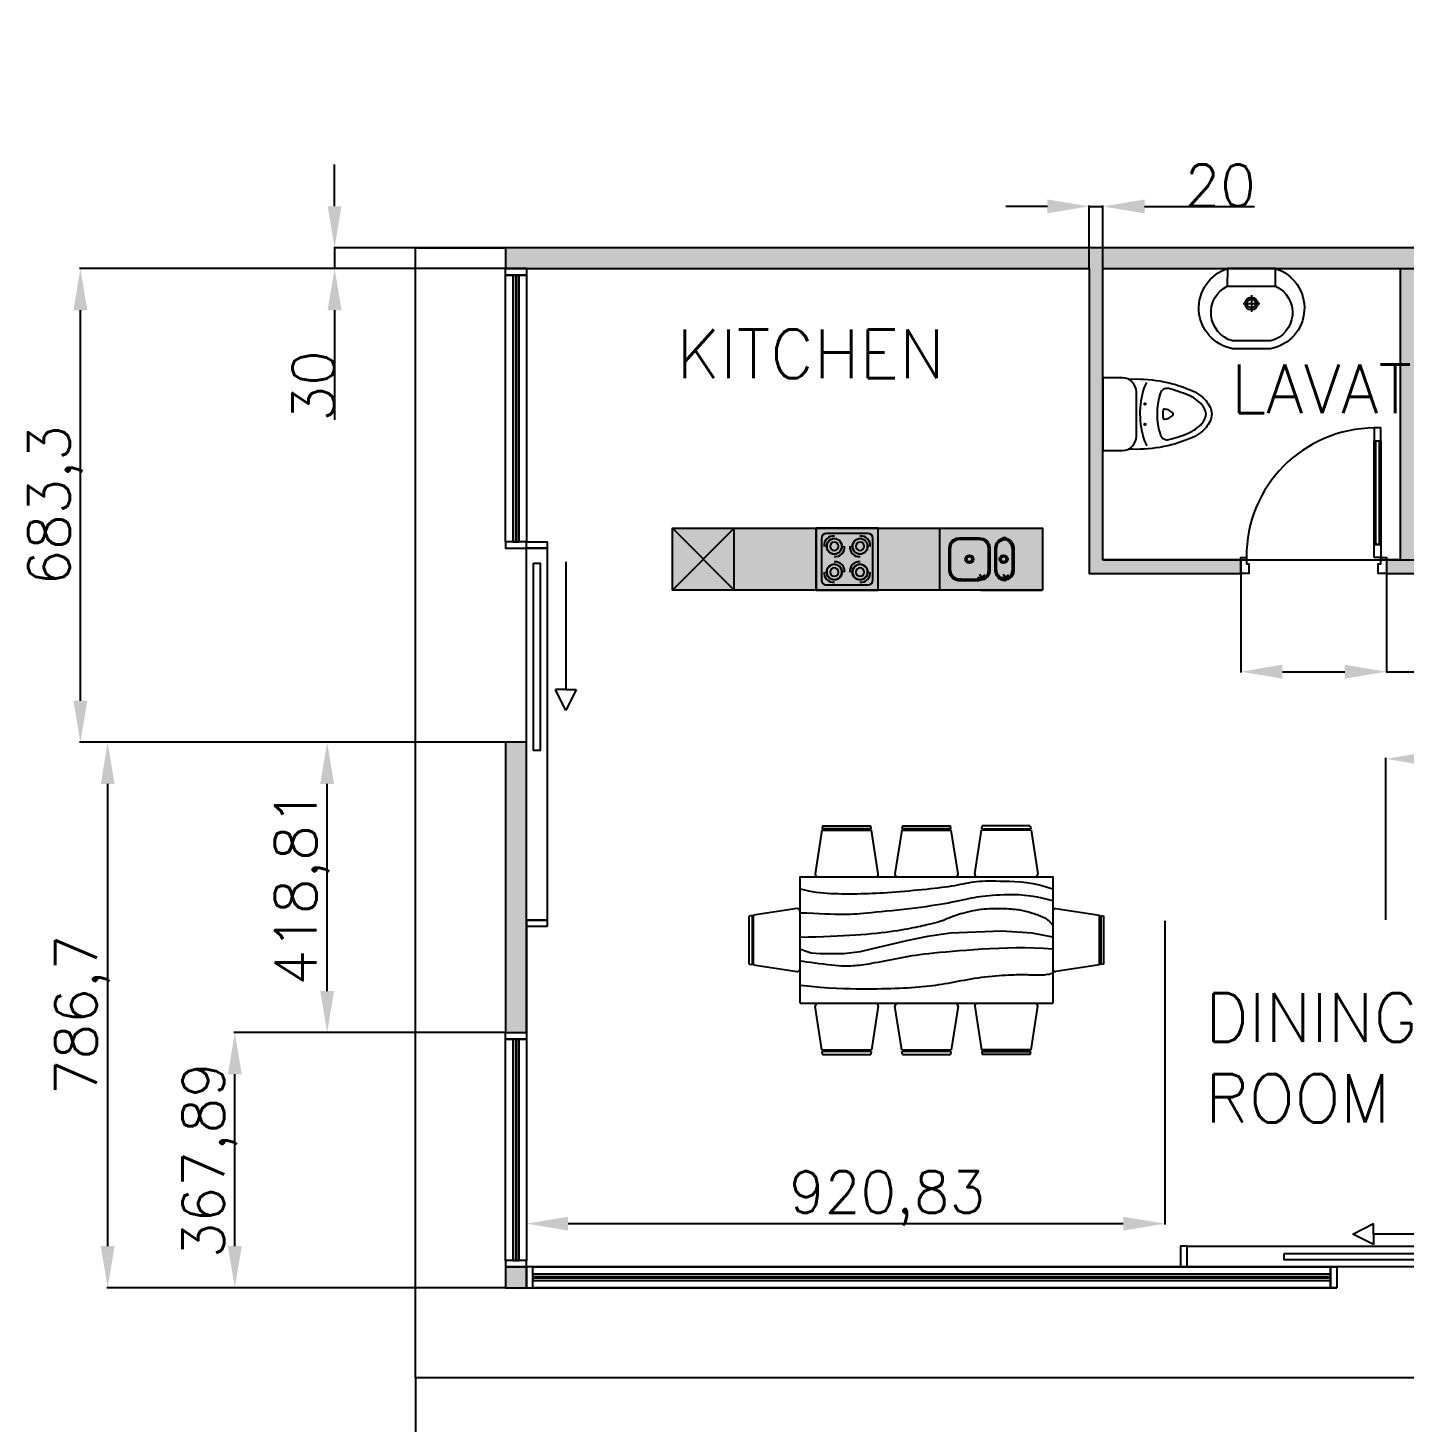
# Model space of a CAD drawing. Header units: millimetres. Extents: x -1478 to 4052, y -443 to 5945.
# Drawn here: x -684 to 1301, y 1854 to 3865 of the extents above; entities that cross this region are included whole.
import ezdxf

# ---------------------------------------------------------------- set-up
doc = ezdxf.new("R2010")
doc.units = ezdxf.units.MM
for name, color, linetype in [('Dim', 7, 'Continuous'), ('Doors', 5, 'Continuous'), ('Furniture', 7, 'Continuous'), ('TEXT', 6, 'Continuous'), ('Wall', 4, 'Continuous'), ('Window', 3, 'Continuous')]:
    doc.layers.add(name, color=color, linetype=linetype)
doc.layers.add('hatch', color=7, linetype='Continuous', true_color=0x2b2b2b)
doc.styles.add('ATTR', font='romans.shx', dxfattribs={"width": 0.8, "height": 0.400023})
doc.styles.add('Roman', font='romans')
doc.styles.get("Standard").update_dxf_attribs({"font": 'simplex.shx'})
doc.dimstyles.new('ISO-25', dxfattribs={"dimtxt": 60, "dimasz": 60, "dimexe": 1.25, "dimexo": 0.625, "dimtad": 1, "dimtxsty": 'Standard', "dimcen": 2.5, "dimadec": 0, "dimazin": 0, "dimtfac": 1, "dimtmove": 0, "dimatfit": 3, "dimfxl": 1, "dimarcsym": 0})

# ---------------------------------------------------------------- blocks, each defined once
blk = doc.blocks.new('Kitchen furn 9')
at = {"linetype": 'ByBlock'}
blk.add_hatch(color=254, dxfattribs=at).paths.add_polyline_path([(600, 3600), (600, 3000), (600, 0), (0, 0), (0, 3600)])
at = {"color": 0, "linetype": 'ByBlock'}
for p, q in [((600, 3000), (600, 3600)), ((505, 3245), (499, 3206)), ((500, 3204), (506, 3244)), ((505, 3220), (505, 3213)), ((506, 3222), (506, 3214)), ((506, 2774), (506, 2983)), ((505, 2772), (505, 2982)), ((505, 2797), (499, 2758)), ((500, 2757), (506, 2796)), ((600, 2600), (0, 2600)), ((600, 2000), (0, 2000)), ((600, 1400), (0, 1400)), ((600, 600), (0, 600)), ((600, 600), (0, 0)), ((0, 600), (600, 0))]:
    blk.add_line(p, q, dxfattribs=at)
at = {"color": 0}
for p, q in [((94, 3214), (102, 3259)), ((103, 3258), (95, 3213)), ((98, 3211), (106, 3256)), ((102, 3259), (123, 3292)), ((124, 3291), (103, 3258)), ((106, 3256), (103, 3258)), ((106, 3256), (126, 3288)), ((113, 3249), (106, 3256)), ((113, 3249), (133, 3280)), ((123, 3292), (151, 3312)), ((152, 3310), (124, 3291)), ((126, 3288), (124, 3291)), ((126, 3288), (154, 3307)), ((133, 3280), (126, 3288)), ((133, 3280), (160, 3299)), ((151, 3312), (188, 3319)), ((189, 3317), (152, 3310)), ((154, 3307), (152, 3310)), ((154, 3307), (191, 3315)), ((160, 3299), (154, 3307)), ((196, 3306), (160, 3299)), ((188, 3319), (412, 3319)), ((411, 3317), (189, 3317)), ((191, 3315), (409, 3315)), ((404, 3306), (196, 3306)), ((429, 3302), (404, 3306)), ((409, 3315), (435, 3311)), ((437, 3314), (411, 3317)), ((412, 3319), (438, 3316)), ((435, 3311), (429, 3302)), ((429, 3302), (462, 3285)), ((469, 3293), (435, 3311)), ((471, 3295), (437, 3314)), ((438, 3316), (473, 3297)), ((474, 3241), (452, 3272)), ((462, 3285), (469, 3293)), ((462, 3285), (485, 3252)), ((469, 3293), (471, 3295)), ((493, 3259), (469, 3293)), ((495, 3261), (471, 3295)), ((473, 3297), (497, 3263)), ((485, 3252), (493, 3259)), ((493, 3259), (495, 3261)), ((502, 3211), (493, 3259)), ((505, 3213), (495, 3261)), ((497, 3263), (506, 3214)), ((94, 3244), (94, 3214)), ((98, 3209), (94, 3244)), ((95, 3213), (95, 3245)), ((95, 3245), (99, 3211)), ((102, 3213), (98, 3247)), ((98, 3247), (98, 3211)), ((113, 3177), (98, 3209)), ((99, 3211), (114, 3178)), ((117, 3181), (102, 3213)), ((106, 3252), (106, 3205)), ((110, 3219), (106, 3252)), ((106, 3205), (113, 3249)), ((124, 3189), (110, 3219)), ((141, 3151), (113, 3177)), ((114, 3178), (142, 3152)), ((117, 3181), (124, 3189)), ((145, 3155), (117, 3181)), ((124, 3189), (151, 3163)), ((188, 3138), (141, 3151)), ((142, 3152), (145, 3155)), ((142, 3152), (189, 3140)), ((151, 3163), (145, 3155)), ((145, 3155), (191, 3143)), ((196, 3152), (151, 3163)), ((412, 3138), (188, 3138)), ((189, 3140), (411, 3140)), ((191, 3143), (409, 3143)), ((404, 3152), (196, 3152)), ((445, 3161), (404, 3152)), ((409, 3143), (451, 3152)), ((411, 3140), (453, 3150)), ((454, 3148), (412, 3138)), ((472, 3183), (445, 3161)), ((451, 3152), (445, 3161)), ((447, 3217), (474, 3241)), ((451, 3152), (479, 3175)), ((453, 3150), (451, 3152)), ((453, 3150), (482, 3173)), ((483, 3171), (454, 3148)), ((472, 3183), (489, 3215)), ((479, 3175), (472, 3183)), ((485, 3252), (474, 3241)), ((474, 3241), (482, 3197)), ((479, 3175), (497, 3208)), ((482, 3173), (479, 3175)), ((499, 3206), (482, 3173)), ((483, 3171), (500, 3204)), ((494, 3205), (485, 3252)), ((489, 3215), (494, 3252)), ((494, 3252), (494, 3235)), ((494, 3252), (494, 3205)), ((497, 3208), (502, 3247)), ((502, 3247), (502, 3235)), ((502, 3217), (502, 3211)), ((94, 2983), (102, 3029)), ((94, 2796), (94, 2983)), ((103, 3027), (95, 2982)), ((98, 2980), (106, 3025)), ((102, 3029), (123, 3062)), ((124, 3060), (103, 3027)), ((106, 3025), (103, 3027)), ((106, 3025), (126, 3057)), ((113, 3018), (106, 3025)), ((106, 2975), (113, 3018)), ((113, 3018), (133, 3049)), ((123, 3062), (151, 3081)), ((152, 3079), (124, 3060)), ((126, 3057), (124, 3060)), ((126, 3057), (154, 3077)), ((133, 3049), (126, 3057)), ((133, 3049), (160, 3068)), ((151, 3081), (188, 3088)), ((189, 3087), (152, 3079)), ((154, 3077), (152, 3079)), ((154, 3077), (191, 3084)), ((160, 3068), (154, 3077)), ((196, 3075), (160, 3068)), ((188, 3088), (412, 3088)), ((411, 3087), (189, 3087)), ((191, 3084), (409, 3084)), ((404, 3075), (196, 3075)), ((429, 3072), (404, 3075)), ((409, 3084), (435, 3080)), ((437, 3083), (411, 3087)), ((412, 3088), (438, 3085)), ((435, 3080), (429, 3072)), ((429, 3072), (462, 3054)), ((469, 3062), (435, 3080)), ((471, 3065), (437, 3083)), ((438, 3085), (473, 3066)), ((447, 2986), (474, 3010)), ((474, 3010), (452, 3041)), ((462, 3054), (469, 3062)), ((462, 3054), (485, 3021)), ((469, 3062), (471, 3065)), ((493, 3028), (469, 3062)), ((495, 3031), (471, 3065)), ((473, 3066), (497, 3032)), ((485, 3021), (474, 3010)), ((474, 3010), (482, 2966)), ((485, 3021), (493, 3028)), ((494, 2975), (485, 3021)), ((493, 3028), (495, 3031)), ((502, 2980), (493, 3028)), ((505, 2982), (495, 3031)), ((497, 3032), (506, 2983)), ((95, 2982), (95, 2797)), ((98, 2799), (98, 2980)), ((106, 2804), (106, 2975)), ((494, 2804), (494, 2975)), ((502, 2769), (502, 2980)), ((98, 2762), (94, 2796)), ((95, 2797), (99, 2763)), ((102, 2765), (98, 2799)), ((113, 2729), (98, 2762)), ((99, 2763), (114, 2731)), ((117, 2733), (102, 2765)), ((110, 2771), (106, 2804)), ((124, 2741), (110, 2771)), ((141, 2703), (113, 2729)), ((114, 2731), (142, 2704)), ((117, 2733), (124, 2741)), ((145, 2707), (117, 2733)), ((124, 2741), (151, 2716)), ((151, 2716), (145, 2707)), ((196, 2704), (151, 2716)), ((445, 2713), (404, 2704)), ((472, 2735), (445, 2713)), ((451, 2705), (445, 2713)), ((451, 2705), (479, 2728)), ((453, 2702), (482, 2725)), ((483, 2724), (454, 2700)), ((472, 2735), (489, 2767)), ((479, 2728), (472, 2735)), ((479, 2728), (497, 2760)), ((482, 2725), (479, 2728)), ((499, 2758), (482, 2725)), ((483, 2724), (500, 2757)), ((489, 2767), (494, 2804)), ((494, 2804), (494, 2787)), ((497, 2760), (502, 2799)), ((502, 2799), (502, 2787)), ((188, 2691), (141, 2703)), ((142, 2704), (145, 2707)), ((142, 2704), (189, 2692)), ((145, 2707), (191, 2695)), ((412, 2691), (188, 2691)), ((189, 2692), (411, 2692)), ((191, 2695), (409, 2695)), ((404, 2704), (196, 2704)), ((409, 2695), (451, 2705)), ((411, 2692), (453, 2702)), ((454, 2700), (412, 2691)), ((453, 2702), (451, 2705))]:
    blk.add_line(p, q, dxfattribs=at)
at = {"color": 0, "ltscale": 600}
for p, q in [((0, 2000), (0, 1400)), ((600, 2000), (0, 2000)), ((50, 1900), (50, 1500)), ((500, 1950), (100, 1950)), ((550, 1500), (550, 1900)), ((600, 1400), (600, 2000)), ((0, 1400), (600, 1400)), ((100, 1450), (500, 1450))]:
    blk.add_line(p, q, dxfattribs=at)
at = {"color": 0, "linetype": 'ByBlock'}
blk.add_lwpolyline([(600, 3600), (600, 3000), (600, 3000), (600, 0), (0, 0), (0, 3600), (600, 3600)], close=True, dxfattribs=at)
at = {"color": 0}
for centre, radius in [((300, 3221), 40), ((300, 3221), 25), ((300, 2889), 40), ((300, 2889), 25)]:
    blk.add_circle(centre, radius, dxfattribs=at)
at = {"color": 0, "ltscale": 600}
for centre in [(175, 1825), (425, 1825), (175, 1575), (425, 1575)]:
    blk.add_circle(centre, 75, dxfattribs=at)
for centre, radius, start, end in [((100, 1900), 50, 90, 180), ((168, 1832), 93, 85.4974, 184.5026), ((175, 1825), 73.8, 0, 180), ((425, 1825), 73.8, 0, 180), ((432, 1832), 93, 355.4974, 94.5026), ((500, 1900), 50, 0, 90), ((175, 1825), 73.8, 180, 0), ((175, 1825), 41.3, 0, 180), ((175, 1825), 41.3, 180, 0), ((182, 1818), 93, 265.4974, 4.5026), ((418, 1818), 93, 175.4974, 274.5026), ((425, 1825), 73.8, 180, 0), ((425, 1825), 41.3, 0, 180), ((425, 1825), 41.3, 180, 0), ((175, 1575), 73.8, 0, 180), ((182, 1582), 93, 355.4974, 94.5026), ((418, 1582), 93, 85.4974, 184.5026), ((425, 1575), 73.8, 0, 180), ((100, 1500), 50, 180, 270), ((168, 1568), 93, 175.4974, 274.5026), ((175, 1575), 73.8, 180, 0), ((175, 1575), 41.3, 0, 180), ((175, 1575), 41.3, 180, 0), ((425, 1575), 73.8, 180, 0), ((425, 1575), 41.3, 0, 180), ((425, 1575), 41.3, 180, 0), ((432, 1568), 93, 265.4974, 4.5026), ((500, 1500), 50, 270, 0)]:
    blk.add_arc(centre, radius, start, end, dxfattribs=at)
blk = doc.blocks.new('42x84 Table Dining')
at = {"linetype": 'Continuous'}
for p, q in [((-34.5377, 37.999999), (-34.6939, 37.000439)), ((-34.5377, 37.999999), (-18.5377, 37.999999)), ((-18.3814, 36.999659), (-18.5377, 37.999999)), ((-8.0001, 37.999999), (-8.1562, 37.000439)), ((-8.0001, 37.999999), (7.9999, 37.999999)), ((8.1562, 36.999659), (7.9999, 37.999999)), ((18.3813, 36.999659), (18.5376, 37.999999)), ((34.5376, 37.999999), (18.5376, 37.999999)), ((34.5376, 37.999999), (34.6938, 37.000439)), ((-34.772, 36.500609), (-37.0377, 21.999999)), ((-34.7681, 36.499999), (-18.2986, 36.499999)), ((-18.3793, 36.999999), (-34.6911, 36.999999)), ((-16.0377, 21.999999), (-18.3032, 36.499269)), ((-8.2343, 36.500609), (-10.5001, 21.999999)), ((-8.2305, 36.499999), (8.2391, 36.499999)), ((8.1584, 36.999999), (-8.1535, 36.999999)), ((10.4999, 21.999999), (8.2344, 36.499269)), ((16.0376, 21.999999), (18.3031, 36.499269)), ((34.768, 36.499999), (18.2985, 36.499999)), ((18.3792, 36.999999), (34.691, 36.999999)), ((34.7719, 36.500609), (37.0376, 21.999999)), ((-43, 10.499989), (-57.4993, 8.234489)), ((43, 10.499989), (57.4992, 8.234489)), ((-57.9997, 8.156299), (-59, 7.999989)), ((-59, -8.000011), (-59, 7.999989)), ((-58, 8.158429), (-58, -8.153391)), ((-57.5, -8.230411), (-57.5, 8.239139)), ((57.5, -8.230411), (57.5, 8.239139)), ((57.9996, 8.156299), (59, 7.999989)), ((58, 8.158429), (58, -8.153391)), ((59, -8.000011), (59, 7.999989)), ((-59, -8.000011), (-58.0005, -8.156181)), ((-57.5007, -8.234271), (-43, -10.500011)), ((57.5006, -8.234271), (43, -10.500011)), ((59, -8.000011), (58.0004, -8.156181)), ((-42, -21.000001), (42, -21.000001)), ((-34.772, -36.50061), (-37.0377, -22.000001)), ((-16.0377, -22.000001), (-18.3032, -36.499267)), ((-8.2343, -36.50061), (-10.5001, -22.000001)), ((10.4999, -22.000001), (8.2344, -36.499267)), ((16.0376, -22.000001), (18.3031, -36.499267)), ((34.7719, -36.50061), (37.0376, -22.000001)), ((-34.7681, -36.499999), (-18.2986, -36.499999)), ((-34.5377, -37.999999), (-34.6939, -37.000442)), ((-18.3793, -36.999999), (-34.6911, -36.999999)), ((-18.3814, -36.999664), (-18.5377, -37.999999)), ((-8.2305, -36.499999), (8.2391, -36.499999)), ((-8.0001, -37.999999), (-8.1562, -37.000442)), ((8.1584, -36.999999), (-8.1535, -36.999999)), ((8.1562, -36.999664), (7.9999, -37.999999)), ((34.768, -36.499999), (18.2985, -36.499999)), ((18.3792, -36.999999), (34.691, -36.999999)), ((18.3813, -36.999664), (18.5376, -37.999999)), ((34.5376, -37.999999), (34.6938, -37.000442)), ((-34.5377, -37.999999), (-18.5377, -37.999999)), ((-8.0001, -37.999999), (7.9999, -37.999999)), ((34.5376, -37.999999), (18.5376, -37.999999))]:
    blk.add_line(p, q, dxfattribs=at)
for points in [[(-42, -21.000001), (-42, 20.999989), (42, 20.999989), (42, -21.000001)], [(-42, 16.999989), (-40.5974, 16.672209), (-39.2569, 16.395939), (-37.9668, 16.166109), (-36.7153, 15.977689), (-35.4906, 15.825599), (-34.281, 15.704799), (-33.0745, 15.610229), (-31.8595, 15.536839), (-30.6267, 15.480229), (-29.3778, 15.438619), (-28.117, 15.410889), (-26.8486, 15.395929), (-25.5767, 15.392599), (-24.3058, 15.399809), (-23.0399, 15.416409), (-21.7833, 15.441309), (-20.5384, 15.473619), (-19.2994, 15.513549), (-18.0587, 15.561549), (-16.8087, 15.618049), (-15.5417, 15.683499), (-14.25, 15.758369), (-12.9261, 15.843079), (-11.5622, 15.938089), (-10.1541, 16.043559), (-8.7108, 16.158419), (-7.2445, 16.281349), (-5.7675, 16.410999), (-4.2923, 16.546019), (-2.8311, 16.685069), (-1.3963, 16.826809), (0, 16.969889), (1.3474, 17.113339), (2.6447, 17.257689), (3.8928, 17.403829), (5.0924, 17.552659), (6.2444, 17.705069), (7.3498, 17.861959), (8.4092, 18.024219), (9.4237, 18.192759), (10.3952, 18.367629), (11.3311, 18.545639), (12.2397, 18.722759), (13.1297, 18.894949), (14.0095, 19.058179), (14.8876, 19.208429), (15.7725, 19.341659), (16.6727, 19.453839), (17.5977, 19.541909), (18.5617, 19.606689), (19.5795, 19.649979), (20.6664, 19.673569), (21.8374, 19.679239), (23.1076, 19.668789), (24.492, 19.644009), (26.0058, 19.606689), (27.6589, 19.554579), (29.4413, 19.469229), (31.3377, 19.328169), (33.3331, 19.108889), (35.4121, 18.788919), (37.5598, 18.345779), (39.7608, 17.756959), (42, 16.999989)], [(42, 12.999999), (39.3635, 13.704689), (36.9303, 14.232849), (34.6868, 14.608169), (32.6195, 14.854319), (30.7149, 14.994989), (28.9596, 15.053859), (27.34, 15.054629), (25.8427, 15.020959), (24.4543, 14.972439), (23.1628, 14.912279), (21.9562, 14.839589), (20.8227, 14.753449), (19.7504, 14.652989), (18.7273, 14.537299), (17.7416, 14.405489), (16.7814, 14.256669), (15.8348, 14.090369), (14.8899, 13.907959), (13.9348, 13.711209), (12.9575, 13.501929), (11.9464, 13.281899), (10.8893, 13.052909), (9.7745, 12.816759), (8.59, 12.575229), (7.3261, 12.330049), (5.9815, 12.082619), (4.557, 11.834299), (3.0536, 11.586429), (1.472, 11.340349), (-0.187, 11.097409), (-1.9223, 10.858939), (-3.7333, 10.626289), (-5.6141, 10.400739), (-7.539, 10.183249), (-9.4776, 9.974709), (-11.3991, 9.776019), (-13.2731, 9.588079), (-15.0689, 9.411789), (-16.756, 9.248039), (-18.3038, 9.097709), (-19.6928, 8.961719), (-20.9483, 8.840959), (-22.1065, 8.736319), (-23.2037, 8.648689), (-24.2763, 8.578979), (-25.3606, 8.528079), (-26.4928, 8.496879), (-27.7094, 8.486279), (-29.0411, 8.496689), (-30.4965, 8.526549), (-32.0787, 8.573829), (-33.7908, 8.636479), (-35.6359, 8.712459), (-37.6171, 8.799739), (-39.7374, 8.896259), (-42, 8.999999)], [(-42, 0.999999), (-39.2567, 1.059739), (-36.6668, 1.127399), (-34.2177, 1.203389), (-31.897, 1.288099), (-29.6923, 1.381949), (-27.5912, 1.485329), (-25.5812, 1.598659), (-23.65, 1.722319), (-21.7874, 1.856519), (-19.9935, 2.000569), (-18.2704, 2.153579), (-16.6207, 2.314649), (-15.0465, 2.482879), (-13.5503, 2.657379), (-12.1344, 2.837259), (-10.8011, 3.021619), (-9.5514, 3.209479), (-8.3812, 3.399579), (-7.2848, 3.590579), (-6.2569, 3.781129), (-5.2918, 3.969889), (-4.384, 4.155509), (-3.5281, 4.336659), (-2.7184, 4.511979), (-1.9505, 4.680359), (-1.2233, 4.841579), (-0.5369, 4.995629), (0.1087, 5.142519), (0.7135, 5.282239), (1.2776, 5.414799), (1.8009, 5.540189), (2.2834, 5.658409), (2.7259, 5.769699), (3.1323, 5.875159), (3.5073, 5.976139), (3.8555, 6.073989), (4.1816, 6.170049), (4.4904, 6.265659), (4.7863, 6.362169), (5.0742, 6.460919), (5.3584, 6.563099), (5.6417, 6.669299), (5.9267, 6.779989), (6.216, 6.895609), (6.512, 7.016589), (6.8174, 7.143399), (7.1347, 7.276479), (7.4664, 7.416279), (7.8159, 7.563169), (8.1896, 7.717219), (8.5948, 7.878439), (9.0386, 8.046819), (9.5282, 8.222369), (10.071, 8.405079), (10.674, 8.594959), (11.3446, 8.791999), (12.0866, 8.995459), (12.8902, 9.201609), (13.7421, 9.405969), (14.6294, 9.604059), (15.5387, 9.791399), (16.4569, 9.963509), (17.3709, 10.115919), (18.2674, 10.244149), (19.1361, 10.344989), (19.9772, 10.420299), (20.7936, 10.473209), (21.5884, 10.506879), (22.3645, 10.524419), (23.1248, 10.528969), (23.8725, 10.523669), (24.6103, 10.511649), (25.3403, 10.495379), (26.0601, 10.474629), (26.7663, 10.448509), (27.4556, 10.416119), (28.1244, 10.376559), (28.7695, 10.328939), (29.3873, 10.272359), (29.9746, 10.205939), (30.5293, 10.129059), (31.0552, 10.042329), (31.5572, 9.946639), (32.0406, 9.842899), (32.5104, 9.731989), (32.9716, 9.614799), (33.4295, 9.492249), (33.8891, 9.365219), (34.3546, 9.234229), (34.8266, 9.098309), (35.3051, 8.956129), (35.7897, 8.806329), (36.2802, 8.647569), (36.7765, 8.478519), (37.2783, 8.297819), (37.7854, 8.104139), (38.2976, 7.894309), (38.8146, 7.657969), (39.3361, 7.382899), (39.8617, 7.056919), (40.3912, 6.667829), (40.9243, 6.203449), (41.4607, 5.651569), (42, 4.999999)], [(42, 0.999999), (35.1214, 2.295539), (25.1178, 2.983399), (7.9376, 2.295539), (0.3261, 1.149099), (-6.6329, -0.226611), (-18.3763, -2.978061), (-22.0733, -3.895201), (-27.5101, -4.583071), (-32.9468, -4.583071), (-35.339, -4.583071), (-38.3836, -4.353771), (-40.3408, -3.665921), (-42, -3.000001)], [(42, -3.000001), (38.9344, -2.781351), (35.8829, -2.650251), (32.8567, -2.595491), (29.8672, -2.605821), (26.9257, -2.670031), (24.0436, -2.776881), (21.2323, -2.915141), (18.5031, -3.073591), (15.8668, -3.242611), (13.3327, -3.419021), (10.9095, -3.601241), (8.6059, -3.787731), (6.4305, -3.976901), (4.3921, -4.167191), (2.4994, -4.357031), (0.7611, -4.544851), (-0.8196, -4.729651), (-2.2614, -4.912671), (-3.5885, -5.095681), (-4.8252, -5.280481), (-5.9956, -5.468861), (-7.1239, -5.662621), (-8.2344, -5.863551), (-9.3513, -6.073431), (-10.4925, -6.293091), (-11.6511, -6.519461), (-12.814, -6.748531), (-13.968, -6.976251), (-15.0999, -7.198591), (-16.1965, -7.411531), (-17.2447, -7.611041), (-18.2313, -7.793081), (-19.1472, -7.954521), (-19.9994, -8.095811), (-20.7989, -8.218291), (-21.5568, -8.323311), (-22.2841, -8.412201), (-22.9919, -8.486311), (-23.6912, -8.546991), (-24.393, -8.595581), (-25.1087, -8.632751), (-25.8513, -8.656491), (-26.6337, -8.664101), (-27.4693, -8.652901), (-28.3711, -8.620211), (-29.3523, -8.563341), (-30.4262, -8.479601), (-31.6057, -8.366301), (-32.8956, -8.222561), (-34.2657, -8.054761), (-35.6772, -7.871051), (-37.0913, -7.679611), (-38.4695, -7.488621), (-39.7728, -7.306241), (-40.9626, -7.140641), (-42, -7.000001)], [(-42, -15.000001), (-38.4722, -15.350691), (-35.3039, -15.623741), (-32.4544, -15.828971), (-29.8831, -15.976191), (-27.5493, -16.075201), (-25.4123, -16.135831), (-23.4313, -16.167881), (-21.5659, -16.181151), (-19.7812, -16.183881), (-18.0665, -16.177871), (-16.4173, -16.163351), (-14.8288, -16.140551), (-13.2964, -16.109691), (-11.8154, -16.070991), (-10.3811, -16.024671), (-8.9888, -15.970971), (-7.6345, -15.909991), (-6.3163, -15.841401), (-5.0329, -15.764751), (-3.7831, -15.679591), (-2.5656, -15.585471), (-1.3791, -15.481951), (-0.2223, -15.368571), (0.9061, -15.244901), (2.0079, -15.110631), (3.0876, -14.966051), (4.1503, -14.811631), (5.2011, -14.647801), (6.2451, -14.475011), (7.2875, -14.293721), (8.3332, -14.104361), (9.3874, -13.907391), (10.4544, -13.703711), (11.5349, -13.495991), (12.6291, -13.287381), (13.7368, -13.081011), (14.8581, -12.880011), (15.9931, -12.687521), (17.1416, -12.506671), (18.3037, -12.340601), (19.4778, -12.191771), (20.6562, -12.059961), (21.8295, -11.944271), (22.9884, -11.843811), (24.1234, -11.757681), (25.2254, -11.684981), (26.2848, -11.624831), (27.2925, -11.576311), (28.2412, -11.538551), (29.1325, -11.510631), (29.9703, -11.491671), (30.7584, -11.480781), (31.5007, -11.477041), (32.2009, -11.479581), (32.8628, -11.487491), (33.4904, -11.499881), (34.0874, -11.515741), (34.6576, -11.533621), (35.2049, -11.551941), (35.733, -11.569151), (36.2459, -11.583661), (36.7473, -11.593931), (37.2411, -11.598371), (37.7311, -11.595421), (38.2211, -11.583281), (38.7152, -11.559251), (39.2177, -11.520361), (39.7326, -11.463671), (40.2641, -11.386241), (40.8164, -11.285111), (41.3937, -11.157351), (42, -11.000001)]]:
    blk.add_lwpolyline(points, dxfattribs=at)
for centre, start, end in [((-36.0377, 21.999999), 180, 270), ((-17.0377, 21.999999), 270, 0), ((-9.5001, 21.999999), 180, 270), ((9.4999, 21.999999), 270, 0), ((17.0376, 21.999999), 180, 270), ((36.0376, 21.999999), 270, 0), ((-43, 9.499989), 0.00000068, 90), ((43, 9.499989), 90, 180), ((-43, -9.500011), 270, 0.00000068), ((43, -9.500011), 180, 270), ((-36.0377, -22.000001), 90, 180), ((-17.0377, -22.000001), 0, 90), ((-9.5001, -22.000001), 90, 180), ((9.4999, -22.000001), 0, 90), ((17.0376, -22.000001), 90, 180), ((36.0376, -22.000001), 0, 90)]:
    blk.add_arc(centre, 1, start, end, dxfattribs=at)
at = {"style": 'ATTR', "width": 0.8, "flags": 9}
blk.add_attdef('ESTCODE', (0, 0), '', height=0.0236, dxfattribs=at)
blk = doc.blocks.new('A$C184E58E8')
for points in [[(825, 900), (825, 820), (865, 820), (865, 900)], [(825, 180), (825, 820), (865, 820), (865, 180)], [(835, 180), (835, 820), (855, 820), (855, 180)], [(825, 100), (825, 180), (865, 180), (865, 100)], [(35, 100), (35, 60), (50, 60), (50, 50), (50, 0), (0, 0), (0, 100)], [(865, 100), (900, 100), (900, 0), (850, 0), (850, 50), (850, 60), (865, 60)]]:
    blk.add_lwpolyline(points, close=True)
blk.add_arc((830, 105), 795, 90.36035, 180.36035)
blk = doc.blocks.new('*U167')
for points in [[(0, 0), (50, 0), (50, 162), (0, 162), (0, 0)], [(6317, 0), (6267, 0), (6267, 162), (6317, 162), (6317, 0)]]:
    blk.add_lwpolyline(points)
for points in [[(50, 162), (6267, 162), (6267, 0), (50, 0)], [(50, 106), (50, 56), (6267, 56), (6267, 106)], [(50, 86), (50, 76), (6267, 76), (6267, 86)]]:
    blk.add_lwpolyline(points, close=True)
blk = doc.blocks.new('*U99')
for points in [[(0, 0), (50, 0), (50, 162), (0, 162), (0, 0)], [(1826, 0), (1776, 0), (1776, 162), (1826, 162), (1826, 0)]]:
    blk.add_lwpolyline(points)
for points in [[(50, 162), (1776, 162), (1776, 0), (50, 0)], [(50, 106), (50, 56), (1776, 56), (1776, 106)], [(50, 86), (50, 76), (1776, 76), (1776, 86)]]:
    blk.add_lwpolyline(points, close=True)
blk = doc.blocks.new('*D109')
at = {"layer": 'Defpoints', "color": 0, "transparency": 16777216}
for p in [(34.8, 2578.2), (955.6, 2578.2), (955.6, 2140.6)]:
    blk.add_point(p, dxfattribs=at)
at = {"layer": 'Dim', "color": 0, "lineweight": -2, "transparency": 16777216}
for p, q in [((34.8, 2577.6), (34.8, 2139.4)), ((955.6, 2577.6), (955.6, 2139.4)), ((94.8, 2140.6), (895.6, 2140.6))]:
    blk.add_line(p, q, dxfattribs=at)
at = {"layer": 'Dim', "color": 0, "transparency": 16777216}
for points in [[(94.8, 2150.6), (94.8, 2130.6), (34.8, 2140.6)], [(895.6, 2150.6), (895.6, 2130.6), (955.6, 2140.6)]]:
    blk.add_solid(points, dxfattribs=at)
at = {"layer": 'Dim', "color": 0, "transparency": 16777216, "insert": (555.2, 2177), "char_height": 60, "attachment_point": 5}
blk.add_mtext('920,83', dxfattribs=at)
blk = doc.blocks.new('*D110')
at = {"layer": 'Defpoints', "color": 0, "transparency": 16777216}
for p in [(2974.7, 2811), (1274.7, 2578.2), (2974.7, 2578.2)]:
    blk.add_point(p, dxfattribs=at)
at = {"layer": 'Dim', "color": 0, "lineweight": -2, "transparency": 16777216}
for p, q in [((1274.7, 2578.8), (1274.7, 2812.3)), ((1334.7, 2811), (2914.7, 2811)), ((2974.7, 2578.8), (2974.7, 2812.3))]:
    blk.add_line(p, q, dxfattribs=at)
at = {"layer": 'Dim', "color": 0, "transparency": 16777216}
for points in [[(1334.7, 2821), (1334.7, 2801), (1274.7, 2811)], [(2914.7, 2821), (2914.7, 2801), (2974.7, 2811)]]:
    blk.add_solid(points, dxfattribs=at)
at = {"layer": 'Dim', "color": 0, "transparency": 16777216, "insert": (2124.7, 2847.4), "char_height": 60, "attachment_point": 5}
blk.add_mtext('1700,07', dxfattribs=at)
blk = doc.blocks.new('*D111')
at = {"layer": 'Defpoints', "color": 0, "transparency": 16777216}
for p in [(866.4, 3518.2), (3505, 3518.2), (866.4, 3098.2)]:
    blk.add_point(p, dxfattribs=at)
at = {"layer": 'Dim', "color": 0, "lineweight": -2, "transparency": 16777216}
for p, q in [((867, 3518.2), (3506.2, 3518.2)), ((3505, 3158.2), (3505, 3458.2)), ((867, 3098.2), (3506.2, 3098.2))]:
    blk.add_line(p, q, dxfattribs=at)
at = {"layer": 'Dim', "color": 0, "transparency": 16777216}
for points in [[(3495, 3458.2), (3515, 3458.2), (3505, 3518.2)], [(3495, 3158.2), (3515, 3158.2), (3505, 3098.2)]]:
    blk.add_solid(points, dxfattribs=at)
at = {"layer": 'Dim', "color": 0, "transparency": 16777216, "insert": (3468.6, 3274.6), "char_height": 60, "attachment_point": 5, "rotation": 90}
blk.add_mtext('420,02', dxfattribs=at)
blk = doc.blocks.new('*U132')
for points in [[(0, 0), (50, 0), (50, 162), (0, 162), (0, 0)], [(2180, 0), (2130, 0), (2130, 162), (2180, 162), (2180, 0)]]:
    blk.add_lwpolyline(points)
for points in [[(50, 162), (2130, 162), (2130, 0), (50, 0)], [(50, 106), (50, 56), (2130, 56), (2130, 106)], [(50, 86), (50, 76), (2130, 76), (2130, 86)]]:
    blk.add_lwpolyline(points, close=True)
blk = doc.blocks.new('*D137')
at = {"layer": 'Defpoints', "color": 0, "transparency": 16777216}
for p in [(-125.2, 1918.2), (3134.8, 1918.2), (-125.2, 1667.7)]:
    blk.add_point(p, dxfattribs=at)
at = {"layer": 'Dim', "color": 0, "lineweight": -2, "transparency": 16777216}
for p, q in [((-125.2, 1917.6), (-125.2, 1666.5)), ((3134.8, 1917.6), (3134.8, 1666.5)), ((3074.8, 1667.7), (-65.2, 1667.7))]:
    blk.add_line(p, q, dxfattribs=at)
at = {"layer": 'Dim', "color": 0, "transparency": 16777216}
for points in [[(-65.2, 1677.7), (-65.2, 1657.7), (-125.2, 1667.7)], [(3074.8, 1677.7), (3074.8, 1657.7), (3134.8, 1667.7)]]:
    blk.add_solid(points, dxfattribs=at)
at = {"layer": 'Dim', "color": 0, "transparency": 16777216, "insert": (1504.8, 1698.4), "char_height": 60, "attachment_point": 5}
blk.add_mtext('3260', dxfattribs=at)
blk = doc.blocks.new('*D141')
at = {"layer": 'Defpoints', "color": 0, "transparency": 16777216}
for p in [(4.8, 3548.2), (-241.9, 3518.2), (4.8, 3518.2)]:
    blk.add_point(p, dxfattribs=at)
at = {"layer": 'Dim', "color": 0, "lineweight": -2, "transparency": 16777216}
for p, q in [((-241.9, 3608.2), (-241.9, 3668.2)), ((4.2, 3548.2), (-243.2, 3548.2)), ((-241.9, 3548.2), (-241.9, 3518.2)), ((4.2, 3518.2), (-243.2, 3518.2)), ((-241.9, 3458.2), (-241.9, 3299.8))]:
    blk.add_line(p, q, dxfattribs=at)
at = {"layer": 'Dim', "color": 0, "transparency": 16777216}
for points in [[(-251.9, 3608.2), (-231.9, 3608.2), (-241.9, 3548.2)], [(-251.9, 3458.2), (-231.9, 3458.2), (-241.9, 3518.2)]]:
    blk.add_solid(points, dxfattribs=at)
at = {"layer": 'Dim', "color": 0, "transparency": 16777216, "insert": (-272.6, 3349), "char_height": 60, "attachment_point": 5, "rotation": 90}
blk.add_mtext('30', dxfattribs=at)
blk = doc.blocks.new('*D142')
at = {"layer": 'Defpoints', "color": 0, "transparency": 16777216}
for p in [(866.4, 3607.8), (846.4, 3518.2), (866.4, 3518.2)]:
    blk.add_point(p, dxfattribs=at)
at = {"layer": 'Dim', "color": 0, "lineweight": -2, "transparency": 16777216}
for p, q in [((786.4, 3607.9), (726.4, 3607.9)), ((846.4, 3518.9), (846.4, 3609.1)), ((846.4, 3607.9), (866.4, 3607.8)), ((866.4, 3518.8), (866.4, 3609.1)), ((926.4, 3607.8), (1084.8, 3607.8))]:
    blk.add_line(p, q, dxfattribs=at)
at = {"layer": 'Dim', "color": 0, "transparency": 16777216}
for points in [[(786.4, 3617.9), (786.4, 3597.9), (846.4, 3607.9)], [(926.4, 3617.8), (926.4, 3597.8), (866.4, 3607.8)]]:
    blk.add_solid(points, dxfattribs=at)
at = {"layer": 'Dim', "color": 0, "transparency": 16777216, "insert": (1035.6, 3638.4), "char_height": 60, "attachment_point": 5, "rotation": 359.9765}
blk.add_mtext('20', dxfattribs=at)
blk = doc.blocks.new('*D150')
at = {"layer": 'Defpoints', "color": 0, "transparency": 16777216}
for p in [(-608.6, 3518.2), (4.8, 3518.2), (4.8, 2834.9)]:
    blk.add_point(p, dxfattribs=at)
at = {"layer": 'Dim', "color": 0, "lineweight": -2, "transparency": 16777216}
for p, q in [((4.2, 3518.2), (-609.9, 3518.2)), ((-608.6, 2894.9), (-608.6, 3458.2)), ((4.2, 2834.9), (-609.9, 2834.9))]:
    blk.add_line(p, q, dxfattribs=at)
at = {"layer": 'Dim', "color": 0, "transparency": 16777216}
for points in [[(-618.6, 3458.2), (-598.6, 3458.2), (-608.6, 3518.2)], [(-618.6, 2894.9), (-598.6, 2894.9), (-608.6, 2834.9)]]:
    blk.add_solid(points, dxfattribs=at)
at = {"layer": 'Dim', "color": 0, "transparency": 16777216, "insert": (-644.9, 3176.6), "char_height": 60, "attachment_point": 5, "rotation": 90}
blk.add_mtext('683,3', dxfattribs=at)
blk = doc.blocks.new('*D154')
at = {"layer": 'Defpoints', "color": 0, "transparency": 16777216}
for p in [(1065.2, 3078.2), (1275.3, 3078.2), (1275.3, 2936.7)]:
    blk.add_point(p, dxfattribs=at)
at = {"layer": 'Dim', "color": 0, "lineweight": -2, "transparency": 16777216}
for p, q in [((1065.2, 3077.6), (1065.3, 2935.4)), ((1275.3, 3077.6), (1275.3, 2935.4)), ((1125.3, 2936.7), (1215.3, 2936.7)), ((1275.3, 2936.7), (1619.4, 2936.7))]:
    blk.add_line(p, q, dxfattribs=at)
at = {"layer": 'Dim', "color": 0, "transparency": 16777216}
for points in [[(1125.3, 2946.7), (1125.3, 2926.7), (1065.3, 2936.7)], [(1215.3, 2946.7), (1215.3, 2926.7), (1275.3, 2936.7)]]:
    blk.add_solid(points, dxfattribs=at)
at = {"layer": 'Dim', "color": 0, "transparency": 16777216, "insert": (1477.4, 2973), "char_height": 60, "attachment_point": 5, "rotation": 0.0045}
blk.add_mtext('210,09', dxfattribs=at)
blk = doc.blocks.new('*D160')
at = {"layer": 'Defpoints', "color": 0, "transparency": 16777216}
for p in [(-569.2, 2834.9), (4.8, 2834.9), (4.8, 2048.2)]:
    blk.add_point(p, dxfattribs=at)
at = {"layer": 'Dim', "color": 0, "lineweight": -2, "transparency": 16777216}
for p, q in [((4.2, 2834.9), (-570.5, 2834.9)), ((-569.2, 2108.2), (-569.2, 2774.9)), ((4.2, 2048.2), (-570.5, 2048.2))]:
    blk.add_line(p, q, dxfattribs=at)
at = {"layer": 'Dim', "color": 0, "transparency": 16777216}
for points in [[(-579.2, 2774.9), (-559.2, 2774.9), (-569.2, 2834.9)], [(-579.2, 2108.2), (-559.2, 2108.2), (-569.2, 2048.2)]]:
    blk.add_solid(points, dxfattribs=at)
at = {"layer": 'Dim', "color": 0, "transparency": 16777216, "insert": (-605.6, 2441.6), "char_height": 60, "attachment_point": 5, "rotation": 90}
blk.add_mtext('786,7', dxfattribs=at)
blk = doc.blocks.new('*D162')
at = {"layer": 'Defpoints', "color": 0, "transparency": 16777216}
for p in [(-385.8, 2416.1), (4.8, 2416.1), (4.8, 2048.2)]:
    blk.add_point(p, dxfattribs=at)
at = {"layer": 'Dim', "color": 0, "lineweight": -2, "transparency": 16777216}
for p, q in [((4.2, 2416.1), (-387.1, 2416.1)), ((-385.8, 2108.2), (-385.8, 2356.1)), ((4.2, 2048.2), (-387.1, 2048.2))]:
    blk.add_line(p, q, dxfattribs=at)
at = {"layer": 'Dim', "color": 0, "transparency": 16777216}
for points in [[(-395.8, 2356.1), (-375.8, 2356.1), (-385.8, 2416.1)], [(-395.8, 2108.2), (-375.8, 2108.2), (-385.8, 2048.2)]]:
    blk.add_solid(points, dxfattribs=at)
at = {"layer": 'Dim', "color": 0, "transparency": 16777216, "insert": (-422.2, 2232.2), "char_height": 60, "attachment_point": 5, "rotation": 90}
blk.add_mtext('367,89', dxfattribs=at)
blk = doc.blocks.new('*D163')
at = {"layer": 'Defpoints', "color": 0, "transparency": 16777216}
for p in [(-252.6, 2834.9), (4.8, 2834.9), (4.8, 2416.1)]:
    blk.add_point(p, dxfattribs=at)
at = {"layer": 'Dim', "color": 0, "lineweight": -2, "transparency": 16777216}
for p, q in [((4.2, 2834.9), (-253.8, 2834.9)), ((-252.6, 2476.1), (-252.6, 2774.9)), ((4.2, 2416.1), (-253.8, 2416.1))]:
    blk.add_line(p, q, dxfattribs=at)
at = {"layer": 'Dim', "color": 0, "transparency": 16777216}
for points in [[(-262.6, 2774.9), (-242.6, 2774.9), (-252.6, 2834.9)], [(-262.6, 2476.1), (-242.6, 2476.1), (-252.6, 2416.1)]]:
    blk.add_solid(points, dxfattribs=at)
at = {"layer": 'Dim', "color": 0, "transparency": 16777216, "insert": (-288.9, 2625.5), "char_height": 60, "attachment_point": 5, "rotation": 90}
blk.add_mtext('418,81', dxfattribs=at)
blk = doc.blocks.new('sliding_double_door_windoew')
at = {"layer": 'Window'}
for p, q in [((1226.9, 2125.6), (1256.9, 2140.6)), ((1256.9, 2125.6), (1256.9, 2140.6)), ((1675.2, 2125.6), (1675.2, 2140.6)), ((1675.2, 2140.6), (1705.2, 2125.6)), ((1256.9, 2110.6), (1226.9, 2125.6)), ((1441.3, 2125.6), (1256.9, 2125.6)), ((1256.9, 2125.6), (1256.9, 2110.6)), ((1490.8, 2125.6), (1675.2, 2125.6)), ((1675.2, 2125.6), (1675.2, 2110.6)), ((1705.2, 2125.6), (1675.2, 2110.6))]:
    blk.add_line(p, q, dxfattribs=at)
for points in [[(987.7, 2108.1), (978.5, 2108.1), (978.5, 2078.1), (987.7, 2078.1)], [(987.7, 2108.1), (1959.9, 2108.2), (1959.9, 2078.3), (987.7, 2078.2)], [(1127.7, 2097.7), (1383.7, 2097.7), (1383.7, 2088.4), (1127.7, 2088.4)], [(1563.9, 2097.8), (1819.9, 2097.8), (1819.9, 2088.6), (1563.9, 2088.6)], [(1959.9, 2108.2), (1969.2, 2108.2), (1969.2, 2078.2), (1959.9, 2078.2)]]:
    blk.add_lwpolyline(points, close=True, dxfattribs=at)
blk = doc.blocks.new('sliding_single_door_window')
at = {"layer": 'Window'}
for p, q in [((91.6, 3095.4), (91.6, 2911)), ((91.6, 2911), (76.6, 2911)), ((91.6, 2881), (76.6, 2911)), ((91.6, 2911), (106.6, 2911)), ((106.6, 2911), (91.6, 2881))]:
    blk.add_line(p, q, dxfattribs=at)
for points in [[(64.8, 3114.7), (34.8, 3114.7), (34.8, 3123.9), (64.8, 3123.9)], [(34.8, 3114.7), (64.8, 3114.7), (64.8, 2578.2), (34.8, 2578.2)], [(45.2, 3093.5), (54.4, 3093.5), (54.5, 2823), (45.2, 2823)], [(64.8, 2569), (34.8, 2569), (34.8, 2578.2), (64.8, 2578.2)]]:
    blk.add_lwpolyline(points, close=True, dxfattribs=at)

msp = doc.modelspace()

# ---------------------------------------------------------------- hatches: boundary and pattern name
at = {"layer": 'Dim', "true_color": 0x2b2b2b}
h = msp.add_hatch(color=250, dxfattribs=at)
h.dxf.hatch_style = 1
h.paths.add_polyline_path([(846.399, 3518.232), (846.399, 3078.208), (1065.245, 3078.208), (1065.245, 3098.208), (866.399, 3098.208), (866.399, 3518.224), (1295.331, 3518.224), (1295.331, 3098.224), (1275.331, 3098.224), (1275.331, 3078.224), (1295.331, 3078.224), (1315.331, 3078.224), (1315.331, 3098.224), (1315.331, 3206.685), (1315.331, 3518.224), (2054.821, 3518.224), (2074.821, 3518.224), (2624.55, 3518.224), (2624.55, 3475.498), (2644.55, 3475.498), (2644.55, 3518.224), (2974.821, 3518.224), (3004.821, 3518.224), (3004.821, 3548.224), (4.821, 3548.224), (4.821, 3518.208), (34.821, 3518.208)])
at = {"layer": 'hatch', "true_color": 0x2b2b2b}
h = msp.add_hatch(color=250, dxfattribs=at)
h.dxf.hatch_style = 1
h.paths.add_polyline_path([(34.821, 2834.908), (4.821, 2834.908), (4.821, 2416.097), (34.821, 2416.097)])
h.paths.add_polyline_path([(2974.8, 2416.067), (3004.779, 2416.067), (3004.73, 2834.878), (2974.683, 2834.878)])
at = {"layer": 'Wall', "true_color": 0x2b2b2b}
h = msp.add_hatch(color=250, dxfattribs=at)
h.dxf.hatch_style = 1
h.paths.add_polyline_path([(34.821, 2078.208), (4.821, 2078.208), (4.821, 2048.208), (34.821, 2048.208)])
h.paths.add_polyline_path([(34.821, 4066.27), (4.821, 4066.27), (4.821, 4036.27), (34.821, 4036.27)])
edge = h.paths.add_edge_path()
edge.add_line((2974.821, 3879.674), (2974.821, 3849.674))
at = {"layer": 'Window', "true_color": 0x2b2b2b}
h = msp.add_hatch(dxfattribs=at)
h.set_pattern_fill('ANGLE', color=250)
h.set_pattern_definition([(0, (0, 0), (0, 6.985), [5.08, -1.905]), (90, (0, 0), (-6.985, 4e-16), [5.08, -1.905])])
edge = h.paths.add_edge_path()
edge.add_line((1065.245, 3098.208), (866.399, 3098.208))
edge.add_line((866.399, 3098.208), (866.399, 3518.224))
edge.add_line((866.399, 3518.224), (1295.331, 3518.224))
edge.add_line((1295.331, 3518.224), (1295.331, 3098.224))
edge.add_line((1295.331, 3098.224), (1275.331, 3098.224))
edge.add_line((1275.331, 3098.224), (1275.331, 3078.224))
edge.add_line((1275.331, 3078.224), (1295.331, 3078.224))
edge.add_line((1295.331, 3078.224), (1315.331, 3078.224))
edge.add_line((1315.331, 3078.224), (1315.331, 3098.224))
edge.add_line((1315.331, 3098.224), (1315.331, 3206.685))
edge.add_line((1315.331, 3206.685), (1315.331, 3518.224))
edge.add_line((1315.331, 3518.224), (2054.821, 3518.224))
edge.add_line((2054.821, 3518.224), (2074.821, 3518.224))
edge.add_line((2074.821, 3518.224), (2624.55, 3518.224))
edge.add_line((2624.55, 3518.224), (2624.55, 3475.498))
edge.add_line((2624.55, 3475.498), (2644.55, 3475.498))
edge.add_line((2644.55, 3475.498), (2644.55, 3518.224))
edge.add_line((2644.55, 3518.224), (2974.821, 3518.224))
edge.add_line((2974.821, 3518.224), (3004.821, 3518.224))
edge.add_line((3004.821, 3518.224), (3004.821, 3548.224))
edge.add_line((3004.821, 3548.224), (4.821, 3548.224))
edge.add_line((4.821, 3548.224), (4.821, 3518.208))
edge.add_line((4.821, 3518.208), (34.821, 3518.208))
edge.add_line((34.821, 3518.208), (846.399, 3518.232))
edge.add_line((846.399, 3518.232), (846.399, 3078.208))
edge.add_line((846.399, 3078.208), (1065.245, 3078.208))

# ---------------------------------------------------------------- linework, layer by layer
at = {"layer": 'Dim'}
msp.add_line((1065.245, 3098.208), (1065.245, 3078.208), dxfattribs=at)
at = {"layer": 'Furniture'}
for p, q in [((1115.44, 3518.208), (1046.29, 3518.208)), ((928.775, 3322.801), (925.225, 3322.801)), ((927, 3324.576), (927, 3321.026)), ((928.775, 3293.631), (925.225, 3293.631)), ((927, 3291.856), (927, 3295.406))]:
    msp.add_line(p, q, dxfattribs=at)
at = {"layer": 'Furniture', "ltscale": 30}
for p, q in [((1080.543, 3479.681), (1080.543, 3455.691)), ((1068.548, 3467.686), (1092.538, 3467.686))]:
    msp.add_line(p, q, dxfattribs=at)
at = {"layer": 'Furniture'}
for points in [[(1046.29, 3518.208), (1045.646, 3492.806), (1115.44, 3492.806), (1115.44, 3518.208, -0.77655911), (1108.384, 3402.487), (1053.346, 3402.487, -0.77655911)], [(894.132, 3255.833, 0.41421356), (914.674, 3276.375), (914.674, 3340.057, 0.41421356), (894.132, 3360.599), (866.399, 3360.599), (866.399, 3255.833)], [(953.29, 3314.292, 0.10072314), (953.29, 3302.14, 0.38841873), (955.084, 3300.835, 0.16096945), (967.175, 3306.397, 0.42834606), (967.175, 3310.035, 0.16096945), (955.084, 3315.597, 0.38841873)]]:
    msp.add_lwpolyline(points, format="xyb", close=True, dxfattribs=at)
for points in [[(1115.44, 3492.806, -0.70318115), (1108.384, 3413.777), (1053.346, 3413.777, -0.68338021), (1045.646, 3492.806)], [(902.941, 3358.614, -0.11539234), (992.474, 3343.223, -0.1122812), (1015.299, 3327.294, -0.15218712), (1023.549, 3308.216, -0.15218712), (1015.299, 3289.138, -0.1122812), (992.474, 3273.209, -0.11539234), (902.941, 3257.817)], [(929.39, 3353.993, 0.06755915), (925.407, 3345.485, 0.15601997), (925.898, 3270.599, 0.06476671), (929.78, 3262.469, 0.06476671)], [(1015.379, 3307.345, 0.15113505), (1009.14, 3321.853, 0.11200418), (989.33, 3335.631, 0.03879259), (961.232, 3345.029, 0.39740101), (948.935, 3338.13, 0.15601997), (949.328, 3278.262, 0.3941852), (961.604, 3271.496, 0.03829062), (989.33, 3280.801, 0.11200418), (1009.14, 3294.579, 0.15113505), (1015.379, 3309.086)]]:
    msp.add_lwpolyline(points, format="xyb", dxfattribs=at)
for centre, radius in [((1080.543, 3467.686), 9.173), ((1080.543, 3467.686), 6.351), ((927, 3322.801), 1.118), ((927, 3293.631), 1.118)]:
    msp.add_circle(centre, radius, dxfattribs=at)
at = {"layer": 'Wall'}
for p, q in [((34.821, 3518.208), (4.821, 3518.208)), ((1065.245, 3098.217), (1065.245, 3078.208)), ((4.821, 2406.817), (34.821, 2406.817))]:
    msp.add_line(p, q, dxfattribs=at)
for points in [[(3004.821, 3548.208), (3134.821, 3548.208), (3134.821, 2048.208), (3134.821, 1918.208), (4.821, 1918.208), (-125.179, 1918.208), (-125.179, 3548.208), (4.821, 3548.208)], [(3004.821, 3548.224), (4.821, 3548.224), (4.821, 3518.208), (34.821, 3518.208), (846.399, 3518.232), (846.399, 3078.208), (1065.245, 3078.208)], [(1065.245, 3098.208), (866.399, 3098.208), (866.399, 3518.224), (1295.331, 3518.224), (1295.331, 3098.224), (1295.331, 3098.224), (1275.331, 3098.224), (1275.331, 3078.224), (1295.331, 3078.224), (1315.331, 3078.224)], [(4.821, 2406.817), (4.821, 2406.813)], [(34.821, 2406.813), (34.821, 2406.817)], [(4.821, 2087.461), (4.821, 2048.208), (1203.943, 2048.208)], [(1203.943, 2078.208), (34.821, 2078.208), (34.821, 2087.461)]]:
    msp.add_lwpolyline(points, dxfattribs=at)
for points in [[(34.821, 2416.097), (34.821, 2834.908), (4.821, 2834.908), (4.821, 2416.097)], [(34.821, 2078.208), (4.821, 2078.208), (4.821, 2048.208), (34.821, 2048.208)]]:
    msp.add_lwpolyline(points, close=True, dxfattribs=at)

# ---------------------------------------------------------------- block references
at = {"layer": 'Doors', "xscale": 0.2334281188233724, "yscale": 0.2334281188233724, "zscale": 0.2334281188233724}
msp.add_blockref('A$C184E58E8', (1065.245, 3078.208), dxfattribs=at)
at = {"layer": 'Furniture', "xscale": 0.1483445916376895, "yscale": 0.1483445916376895, "zscale": 0.1483445916376895, "rotation": 270}
msp.add_blockref('Kitchen furn 9', (245.297, 3143.523), dxfattribs=at)
at = {"layer": 'Furniture', "xscale": 4.337363899107983, "yscale": 4.337363899107983, "zscale": 4.337363899107983}
msp.add_blockref('42x84 Table Dining', (611.86, 2549.612), dxfattribs=at)
at = {"layer": 'Window', "xscale": 0.1850654944530991, "yscale": 0.1850654944530991, "zscale": 0.1850654944530991, "rotation": 90}
for name, p in [('*U132', (34.821, 3114.69)), ('*U99', (34.821, 2078.208))]:
    msp.add_blockref(name, p, dxfattribs=at)
at = {"layer": 'Window'}
for name in ['sliding_single_door_window', 'sliding_double_door_windoew']:
    msp.add_blockref(name, (0, 0), dxfattribs=at)
at = {"layer": 'Window', "xscale": 0.1850654944530991, "yscale": 0.1850654944530991, "zscale": 0.1850654944530991}
msp.add_blockref('*U167', (34.821, 2048.208), dxfattribs=at)

# ---------------------------------------------------------------- texts
at = {"layer": 'TEXT', "char_height": 70, "attachment_point": 1, "style": 'Roman'}
for s, insert in [('KITCHEN', (251.308, 3430.295)), ('LAVATORY', (1050.87, 3379.868)), ('DINING ROOM', (1013.865, 2473.011))]:
    msp.add_mtext_dynamic_manual_height_columns(s, width=450.03342, gutter_width=50, heights=[0], dxfattribs=dict(at, insert=insert))

# ---------------------------------------------------------------- dimensions: what is measured, and where the dimension line sits
at = {"layer": 'Dim'}
for base, p1, p2, picture, middle in [((-241.937, 3518.208), (4.821, 3548.208), (4.821, 3518.208), '*D141', (-272.562, 3349.011)), ((-569.215, 2834.908), (4.821, 2048.208), (4.821, 2834.908), '*D160', (-605.554, 2441.558)), ((-252.551, 2834.908), (4.821, 2416.097), (4.821, 2834.908), '*D163', (-288.89, 2625.503)), ((-385.822, 2416.097), (4.821, 2048.208), (4.821, 2416.097), '*D162', (-422.161, 2232.152))]:
    dim = msp.add_linear_dim(base=base, p1=p1, p2=p2, angle=90, dimstyle='ISO-25', dxfattribs=at)
    dim.commit()
    dim.dimension.update_dxf_attribs({"geometry": picture, "text_midpoint": middle})
for p1, p2, distance, picture, middle in [((846.399, 3518.232), (866.399, 3518.224), 89.619, '*D142', (1035.645, 3638.398)), ((4.821, 2834.908), (4.821, 3518.208), 613.423, '*D150', (-644.942, 3176.558)), ((1065.245, 3078.208), (1275.331, 3078.224), -141.537, '*D154', (1477.392, 2973.042))]:
    dim = msp.add_aligned_dim(p1=p1, p2=p2, distance=distance, dimstyle='ISO-25', dxfattribs=at)
    dim.commit()
    dim.dimension.update_dxf_attribs({"geometry": picture, "text_midpoint": middle})
dim = msp.add_linear_dim(base=(3504.97, 3518.224), p1=(866.399, 3098.208), p2=(866.399, 3518.224), angle=90, dimstyle='ISO-25', dxfattribs=at)
dim.commit()
dim.dimension.update_dxf_attribs({"geometry": '*D111', "text_midpoint": (3504.97, 3274.642), "dimtype": 160})
for base, p1, p2, picture, middle in [((2974.75, 2811.013), (1274.681, 2578.208), (2974.75, 2578.208), '*D110', (2124.715, 2847.352)), ((-125.179, 1667.741), (3134.821, 1918.208), (-125.179, 1918.208), '*D137', (1504.821, 1698.366))]:
    dim = msp.add_linear_dim(base=base, p1=p1, p2=p2, dimstyle='ISO-25', dxfattribs=at)
    dim.commit()
    dim.dimension.update_dxf_attribs({"geometry": picture, "text_midpoint": middle})
dim = msp.add_linear_dim(base=(955.647, 2140.618), p1=(34.821, 2578.208), p2=(955.647, 2578.208), dimstyle='ISO-25', dxfattribs=at)
dim.commit()
dim.dimension.update_dxf_attribs({"geometry": '*D109', "text_midpoint": (555.234, 2140.618), "dimtype": 160})

doc.saveas('drawing.dxf')
